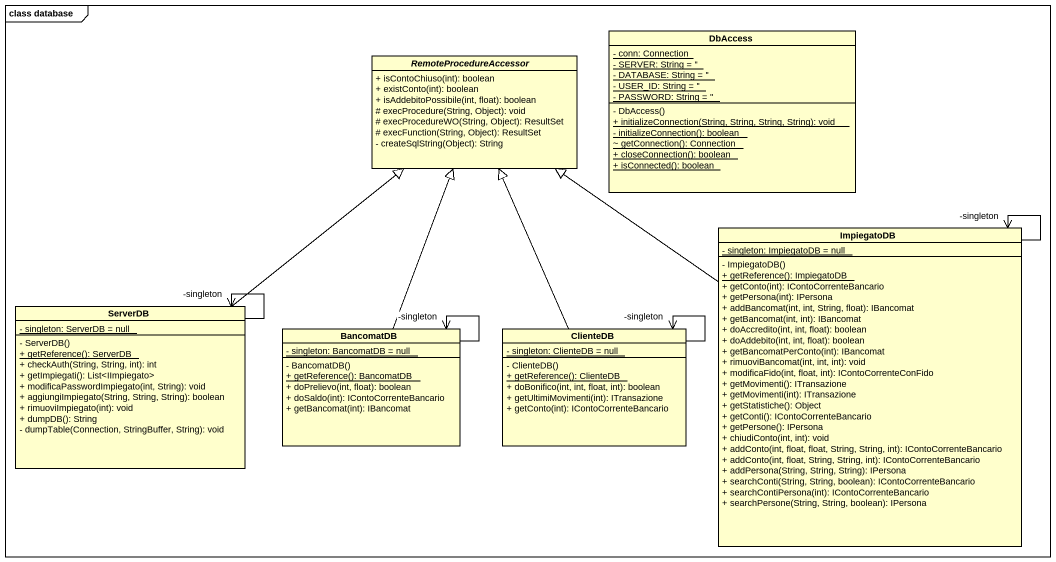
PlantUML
@startuml
mainframe class database
hide circle
hide empty members
skinparam classAttributeIconSize 0
abstract class RemoteProcedureAccessor {
  + isContoChiuso(int): boolean
  + existConto(int): boolean
  + isAddebitoPossibile(int, float): boolean
  # execProcedure(String, Object): void
  # execProcedureWO(String, Object): ResultSet
  # execFunction(String, Object): ResultSet
  - createSqlString(Object): String
}
class DbAccess {
  {static} - conn: Connection
  {static} - SERVER: String = ''
  {static} - DATABASE: String = ''
  {static} - USER_ID: String = ''
  {static} - PASSWORD: String = ''
  - DbAccess()
  {static} + initializeConnection(String, String, String, String): void
  {static} - initializeConnection(): boolean
  {static} ~ getConnection(): Connection
  {static} + closeConnection(): boolean
  {static} + isConnected(): boolean
}
class ImpiegatoDB {
  {static} - singleton: ImpiegatoDB = null
  - ImpiegatoDB()
  {static} + getReference(): ImpiegatoDB
  + getConto(int): IContoCorrenteBancario
  + getPersona(int): IPersona
  + addBancomat(int, int, String, float): IBancomat
  + getBancomat(int, int): IBancomat
  + doAccredito(int, int, float): boolean
  + doAddebito(int, int, float): boolean
  + getBancomatPerConto(int): IBancomat
  + rimuoviBancomat(int, int, int): void
  + modificaFido(int, float, int): IContoCorrenteConFido
  + getMovimenti(): ITransazione
  + getMovimenti(int): ITransazione
  + getStatistiche(): Object
  + getConti(): IContoCorrenteBancario
  + getPersone(): IPersona
  + chiudiConto(int, int): void
  + addConto(int, float, float, String, String, int): IContoCorrenteBancario
  + addConto(int, float, String, String, int): IContoCorrenteBancario
  + addPersona(String, String, String): IPersona
  + searchConti(String, String, boolean): IContoCorrenteBancario
  + searchContiPersona(int): IContoCorrenteBancario
  + searchPersone(String, String, boolean): IPersona
}
class ServerDB {
  {static} - singleton: ServerDB = null
  - ServerDB()
  {static} + getReference(): ServerDB
  + checkAuth(String, String, int): int
  + getImpiegati(): List<IImpiegato>
  + modificaPasswordImpiegato(int, String): void
  + aggiungiImpiegato(String, String, String): boolean
  + rimuoviImpiegato(int): void
  + dumpDB(): String
  - dumpTable(Connection, StringBuffer, String): void
}
class BancomatDB {
  {static} - singleton: BancomatDB = null
  - BancomatDB()
  {static} + getReference(): BancomatDB
  + doPrelievo(int, float): boolean
  + doSaldo(int): IContoCorrenteBancario
  + getBancomat(int): IBancomat
}
class ClienteDB {
  {static} - singleton: ClienteDB = null
  - ClienteDB()
  {static} + getReference(): ClienteDB
  + doBonifico(int, int, float, int): boolean
  + getUltimiMovimenti(int): ITransazione
  + getConto(int): IContoCorrenteBancario
}
ImpiegatoDB -up-|> RemoteProcedureAccessor
ImpiegatoDB --> "-singleton" ImpiegatoDB
ServerDB -up-|> RemoteProcedureAccessor
ServerDB --> "-singleton" ServerDB
BancomatDB -up-|> RemoteProcedureAccessor
BancomatDB --> "-singleton" BancomatDB
ClienteDB -up-|> RemoteProcedureAccessor
ClienteDB --> "-singleton" ClienteDB
@enduml
